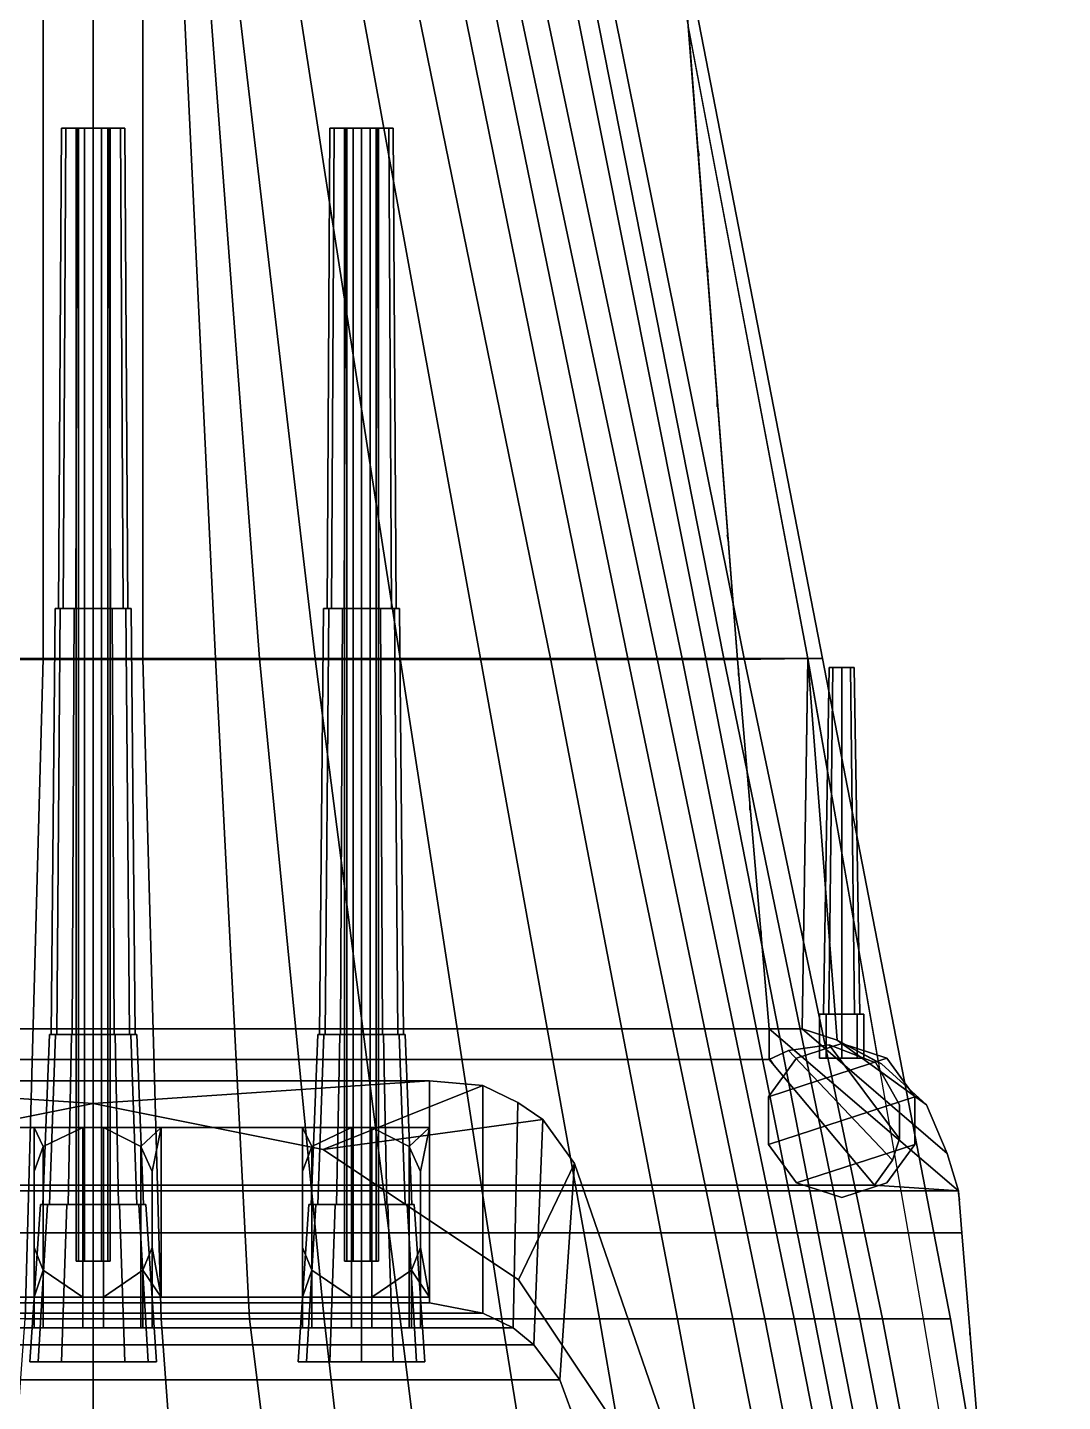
# Model space of a CAD drawing. Header units: millimetres. Extents: x -15 to 15, y -108 to 101.
# Drawn here: x -0.58 to 8.56, y 60.65 to 72.78 of the extents above; entities that cross this region are included whole.
import ezdxf

# ---------------------------------------------------------------- set-up
doc = ezdxf.new("R2010")
doc.units = ezdxf.units.MM
for name, color, linetype in [('citadelle', 3, 'Continuous'), ('gun', 1, 'Continuous'), ('railings_mirrored', 6, 'Continuous'), ('superstructure', 4, 'Continuous'), ('turret', 2, 'Continuous')]:
    doc.layers.add(name, color=color, linetype=linetype)

msp = doc.modelspace()

# ---------------------------------------------------------------- linework, layer by layer
for points in [[(-0.8, 73.02, -9.42), (-0.44, 73.02, -9.51), (-0.44, 67.21, -9.51), (-1.08, 67.21, -9.42)], [(-0.44, 73.02, -9.51), (0, 73.02, -9.55), (0, 67.21, -9.55), (-0.44, 67.21, -9.51)], [(0.44, 67.21, -9.51), (0, 67.21, -9.55), (0, 73.02, -9.55), (0.44, 73.02, -9.51)], [(1.08, 67.21, -9.42), (0.44, 67.21, -9.51), (0.44, 73.02, -9.51), (0.8, 73.02, -9.42)], [(1.47, 67.21, -9.3), (1.08, 67.21, -9.42), (0.8, 73.02, -9.42), (1.03, 73.02, -9.3)], [(1.96, 67.21, -9.13), (1.47, 67.21, -9.3), (1.03, 73.02, -9.3), (1.28, 73.02, -9.13)], [(2.71, 67.21, -8.76), (1.96, 67.21, -9.13), (1.28, 73.02, -9.13), (1.81, 73.02, -8.76)], [(3.42, 67.21, -8.23), (2.71, 67.21, -8.76), (1.81, 73.02, -8.76), (2.36, 73.02, -8.23)], [(4.04, 67.21, -7.58), (3.42, 67.21, -8.23), (2.36, 73.02, -8.23), (2.85, 73.02, -7.58)], [(4.44, 67.21, -6.87), (4.04, 67.21, -7.58), (2.85, 73.02, -7.58), (3.26, 73.02, -6.87)], [(4.72, 67.21, -6.29), (4.44, 67.21, -6.87), (3.26, 73.02, -6.87), (3.53, 73.02, -6.29)], [(4.98, 67.21, -5.55), (4.72, 67.21, -6.29), (3.53, 73.02, -6.29), (3.75, 73.02, -5.55)], [(5.2, 67.21, -4.64), (4.98, 67.21, -5.55), (3.75, 73.02, -5.55), (3.98, 73.02, -4.64)], [(5.41, 67.21, -3.26), (5.2, 67.21, -4.64), (3.98, 73.02, -4.64), (4.25, 73.02, -3.26)], [(5.57, 67.21, -3.04), (5.41, 67.21, -3.26), (4.25, 73.02, -3.26), (4.42, 73.02, -3.04)], [(5.75, 67.21, -2.09), (5.57, 67.21, -3.04), (4.42, 73.02, -3.04), (4.58, 73.02, -2.09)], [(6.44, 67.21, 1.89), (5.75, 67.21, -2.09), (4.58, 73.02, -2.09), (5.31, 73.02, 1.9)], [(6.31, 67.21, 1.9), (6.44, 67.21, 1.89), (5.31, 73.02, 1.9), (5.21, 73.02, 1.9)], [(5.69, 67.2, 1.9), (6.31, 67.21, 1.9), (5.256, 72.779, 1.9)], [(-1.08, 67.21, -9.42), (-0.44, 67.21, -9.51), (-0.6, 61.38, -9.51), (-1.38, 61.38, -9.42)], [(-0.44, 67.21, -9.51), (0, 67.21, -9.55), (0, 61.38, -9.55), (-0.6, 61.38, -9.51)], [(0.6, 61.38, -9.51), (0, 61.38, -9.55), (0, 67.21, -9.55), (0.44, 67.21, -9.51)], [(1.38, 61.38, -9.42), (0.6, 61.38, -9.51), (0.44, 67.21, -9.51), (1.08, 67.21, -9.42)], [(2.04, 61.38, -9.3), (1.38, 61.38, -9.42), (1.08, 67.21, -9.42), (1.47, 67.21, -9.3)], [(2.71, 61.38, -9.13), (2.04, 61.38, -9.3), (1.47, 67.21, -9.3), (1.96, 67.21, -9.13)], [(3.61, 61.38, -8.76), (2.71, 61.38, -9.13), (1.96, 67.21, -9.13), (2.71, 67.21, -8.76)], [(4.47, 61.38, -8.23), (3.61, 61.38, -8.76), (2.71, 67.21, -8.76), (3.42, 67.21, -8.23)], [(5.16, 61.38, -7.58), (4.47, 61.38, -8.23), (3.42, 67.21, -8.23), (4.04, 67.21, -7.58)], [(5.65, 61.38, -6.87), (5.16, 61.38, -7.58), (4.04, 67.21, -7.58), (4.44, 67.21, -6.87)], [(5.93, 61.38, -6.29), (5.65, 61.38, -6.87), (4.44, 67.21, -6.87), (4.72, 67.21, -6.29)], [(6.19, 61.38, -5.55), (5.93, 61.38, -6.29), (4.72, 67.21, -6.29), (4.98, 67.21, -5.55)], [(6.37, 61.38, -4.64), (6.19, 61.38, -5.55), (4.98, 67.21, -5.55), (5.2, 67.21, -4.64)], [(6.55, 61.38, -3.26), (6.37, 61.38, -4.64), (5.2, 67.21, -4.64), (5.41, 67.21, -3.26)], [(6.77, 61.38, -3.04), (6.55, 61.38, -3.26), (5.41, 67.21, -3.26), (5.57, 67.21, -3.04)], [(6.97, 61.38, -2.09), (6.77, 61.38, -3.04), (5.57, 67.21, -3.04), (5.75, 67.21, -2.09)], [(5.97, 63.94, 1.9), (6.26, 63.94, 1.9), (6.31, 67.21, 1.9), (5.69, 67.2, 1.9)], [(7.57, 61.38, 1.87), (6.97, 61.38, -2.09), (5.75, 67.21, -2.09), (6.44, 67.21, 1.89)], [(6.26, 63.94, 1.9), (6.57, 63.84, 1.9), (6.311, 67.207, 1.9)], [(7.33, 61.38, 1.9), (7.57, 61.38, 1.87), (6.44, 67.21, 1.89), (6.31, 67.21, 1.9)], [(6.57, 63.84, 1.9), (6.934, 63.644, 1.9), (6.311, 67.207, 1.9)], [(-0.6, 61.38, -9.51), (0, 61.38, -9.55), (0, 55.53, -9.55), (-1.03, 55.53, -9.51)], [(1.03, 55.53, -9.51), (0, 55.53, -9.55), (0, 61.38, -9.55), (0.6, 61.38, -9.51)], [(2.11, 55.53, -9.42), (1.03, 55.53, -9.51), (0.6, 61.38, -9.51), (1.38, 61.38, -9.42)], [(2.71, 55.53, -9.3), (2.11, 55.53, -9.42), (1.38, 61.38, -9.42), (2.04, 61.38, -9.3)], [(3.44, 55.53, -9.13), (2.71, 55.53, -9.3), (2.04, 61.38, -9.3), (2.71, 61.38, -9.13)], [(4.55, 55.53, -8.76), (3.44, 55.53, -9.13), (2.71, 61.38, -9.13), (3.61, 61.38, -8.76)], [(5.48, 55.53, -8.23), (4.55, 55.53, -8.76), (3.61, 61.38, -8.76), (4.47, 61.38, -8.23)], [(6.26, 55.53, -7.58), (5.48, 55.53, -8.23), (4.47, 61.38, -8.23), (5.16, 61.38, -7.58)], [(6.8, 55.53, -6.87), (6.26, 55.53, -7.58), (5.16, 61.38, -7.58), (5.65, 61.38, -6.87)], [(7.08, 55.53, -6.29), (6.8, 55.53, -6.87), (5.65, 61.38, -6.87), (5.93, 61.38, -6.29)], [(7.34, 55.53, -5.55), (7.08, 55.53, -6.29), (5.93, 61.38, -6.29), (6.19, 61.38, -5.55)], [(7.52, 55.53, -4.64), (7.34, 55.53, -5.55), (6.19, 61.38, -5.55), (6.37, 61.38, -4.64)], [(7.7, 55.53, -3.26), (7.52, 55.53, -4.64), (6.37, 61.38, -4.64), (6.55, 61.38, -3.26)], [(7.91, 55.53, -3.04), (7.7, 55.53, -3.26), (6.55, 61.38, -3.26), (6.77, 61.38, -3.04)], [(8.08, 55.53, -2.09), (7.91, 55.53, -3.04), (6.77, 61.38, -3.04), (6.97, 61.38, -2.09)], [(8.56, 55.53, 1.84), (8.08, 55.53, -2.09), (6.97, 61.38, -2.09), (7.57, 61.38, 1.87)], [(8.32, 55.53, 1.9), (8.56, 55.53, 1.84), (7.57, 61.38, 1.87), (7.33, 61.38, 1.9)]]:
    msp.add_3dface(points)
at = {"layer": 'citadelle'}
for points in [[(-5.69, 67.2, 4.59), (5.69, 67.2, 4.59), (5.24, 72.98, 4.59), (-5.24, 72.98, 4.59)], [(5.69, 67.2, 4.59), (5.69, 67.2, 1.9), (5.24, 72.98, 1.9), (5.24, 72.98, 4.59)], [(5.69, 67.2, 4.59), (-5.69, 67.2, 4.59), (-5.97, 63.94, 4.59), (5.97, 63.94, 4.59)], [(5.97, 63.94, 4.59), (5.97, 63.94, 1.9), (5.69, 67.2, 1.9), (5.69, 67.2, 4.59)], [(5.97, 63.94, 4.59), (-5.97, 63.94, 4.59), (-5.97, 63.67, 4.59), (5.97, 63.67, 4.59)], [(6.26, 63.94, 3.04), (6.26, 63.94, 1.9), (5.97, 63.94, 1.9), (5.97, 63.94, 3.04)], [(5.97, 63.67, 4.59), (5.97, 63.67, 3.04), (5.97, 63.94, 3.04), (5.97, 63.94, 4.59)], [(6.26, 63.94, 3.04), (5.97, 63.94, 3.04), (7.64, 62.51, 3.04), (7.54, 62.84, 3.04)], [(5.97, 63.94, 3.04), (5.97, 63.67, 3.04), (6.9, 62.56, 3.04), (7.64, 62.51, 3.04)], [(6.57, 63.84, 3.04), (6.57, 63.84, 1.9), (6.26, 63.94, 1.9), (6.26, 63.94, 3.04)], [(6.57, 63.84, 3.04), (6.26, 63.94, 3.04), (7.54, 62.84, 3.04), (7.36, 63.27, 3.04)], [(6.96, 63.63, 3.04), (6.96, 63.63, 1.9), (6.57, 63.84, 1.9), (6.57, 63.84, 3.04)], [(6.96, 63.63, 3.04), (6.57, 63.84, 3.04), (7.36, 63.27, 3.04), (6.96, 63.63, 3.04)], [(6.14, 63.75, 4.59), (6.14, 63.75, 3.95), (5.97, 63.67, 3.95), (5.97, 63.67, 4.59)], [(6.14, 63.75, 3.95), (7.06, 62.78, 3.95), (6.9, 62.56, 3.95), (5.97, 63.67, 3.95)], [(7.06, 62.78, 4.59), (6.14, 63.75, 4.59), (5.97, 63.67, 4.59), (6.9, 62.56, 4.59)], [(6.5, 63.8, 4.59), (6.5, 63.8, 3.95), (6.14, 63.75, 3.95), (6.14, 63.75, 4.59)], [(6.5, 63.8, 3.95), (7.12, 62.97, 3.95), (7.06, 62.78, 3.95), (6.14, 63.75, 3.95)], [(7.12, 62.97, 4.59), (6.5, 63.8, 4.59), (6.14, 63.75, 4.59), (7.06, 62.78, 4.59)], [(6.91, 63.64, 4.59), (6.91, 63.64, 3.95), (6.5, 63.8, 3.95), (6.5, 63.8, 4.59)], [(6.91, 63.64, 3.95), (7.12, 63.27, 3.95), (7.12, 62.97, 3.95), (6.5, 63.8, 3.95)], [(7.12, 63.27, 4.59), (6.91, 63.64, 4.59), (6.5, 63.8, 4.59), (7.12, 62.97, 4.59)], [(5.97, 63.67, 4.59), (-5.97, 63.67, 4.59), (-6.9, 62.56, 4.59), (6.9, 62.56, 4.59)], [(5.97, 63.67, 3.04), (5.97, 63.67, 3.95), (6.9, 62.56, 3.95), (6.9, 62.56, 3.04)], [(7.12, 63.27, 4.59), (7.12, 63.27, 3.95), (6.91, 63.64, 3.95), (6.91, 63.64, 4.59)], [(7.36, 63.27, 3.04), (7.36, 63.27, 1.9), (6.96, 63.63, 1.9), (6.96, 63.63, 3.04)], [(7.12, 62.97, 4.59), (7.12, 62.97, 3.95), (7.12, 63.27, 3.95), (7.12, 63.27, 4.59)], [(7.54, 62.84, 3.04), (7.54, 62.84, 1.9), (7.36, 63.27, 1.9), (7.36, 63.27, 3.04)], [(7.06, 62.78, 4.59), (7.06, 62.78, 3.95), (7.12, 62.97, 3.95), (7.12, 62.97, 4.59)], [(7.64, 62.51, 3.04), (7.64, 62.51, 1.9), (7.54, 62.84, 1.9), (7.54, 62.84, 3.04)], [(6.9, 62.56, 4.59), (6.9, 62.56, 3.95), (7.06, 62.78, 3.95), (7.06, 62.78, 4.59)], [(7.64, 62.51, 4.59), (-7.64, 62.51, 4.59), (-7.67, 62.14, 4.59), (7.67, 62.14, 4.59)], [(6.9, 62.56, 4.59), (-6.9, 62.56, 4.59), (-7.64, 62.51, 4.59), (7.64, 62.51, 4.59)], [(7.64, 62.51, 4.59), (7.64, 62.51, 3.04), (6.9, 62.56, 3.04), (6.9, 62.56, 4.59)], [(7.67, 62.14, 4.59), (7.67, 62.14, 1.9), (7.64, 62.51, 1.9), (7.64, 62.51, 4.59)], [(7.67, 62.14, 4.59), (-7.67, 62.14, 4.59), (-8.37, 53.6, 4.59), (8.37, 53.6, 4.59)], [(7.67, 62.14, 1.9), (7.67, 62.14, 4.59), (8.37, 53.6, 4.59), (8.37, 53.6, 1.9)]]:
    msp.add_3dface(points, dxfattribs=at)
at = {"layer": 'gun'}
for points in [[(-0.242, 71.89, 6.8), (-0.28, 71.89, 6.66), (-0.305, 67.65, 6.66), (-0.264, 67.65, 6.812)], [(-0.28, 71.89, 6.66), (-0.242, 71.89, 6.52), (-0.264, 67.65, 6.508), (-0.305, 67.65, 6.66)], [(-0.13, 71.89, 6.735), (-0.15, 71.89, 6.66), (-0.28, 71.89, 6.66), (-0.242, 71.89, 6.8)], [(-0.15, 71.89, 6.66), (-0.13, 71.89, 6.585), (-0.242, 71.89, 6.52), (-0.28, 71.89, 6.66)], [(-0.14, 71.89, 6.902), (-0.242, 71.89, 6.8), (-0.264, 67.65, 6.812), (-0.152, 67.65, 6.924)], [(-0.242, 71.89, 6.52), (-0.14, 71.89, 6.418), (-0.152, 67.65, 6.396), (-0.264, 67.65, 6.508)], [(-0.075, 71.89, 6.79), (-0.13, 71.89, 6.735), (-0.242, 71.89, 6.8), (-0.14, 71.89, 6.902)], [(-0.13, 71.89, 6.585), (-0.075, 71.89, 6.53), (-0.14, 71.89, 6.418), (-0.242, 71.89, 6.52)], [(0, 71.89, 6.94), (-0.14, 71.89, 6.902), (-0.152, 67.65, 6.924), (0, 67.65, 6.965)], [(-0.14, 71.89, 6.418), (0, 71.89, 6.38), (0, 67.65, 6.355), (-0.152, 67.65, 6.396)], [(-0.15, 61.89, 6.66), (-0.13, 61.89, 6.585), (-0.13, 71.89, 6.585), (-0.15, 71.89, 6.66)], [(-0.13, 61.89, 6.735), (-0.15, 61.89, 6.66), (-0.15, 71.89, 6.66), (-0.13, 71.89, 6.735)], [(0, 71.89, 6.81), (-0.075, 71.89, 6.79), (-0.14, 71.89, 6.902), (0, 71.89, 6.94)], [(-0.075, 71.89, 6.53), (0, 71.89, 6.51), (0, 71.89, 6.38), (-0.14, 71.89, 6.418)], [(-0.13, 61.89, 6.585), (-0.075, 61.89, 6.53), (-0.075, 71.89, 6.53), (-0.13, 71.89, 6.585)], [(-0.075, 61.89, 6.79), (-0.13, 61.89, 6.735), (-0.13, 71.89, 6.735), (-0.075, 71.89, 6.79)], [(0, 61.89, 6.81), (-0.075, 61.89, 6.79), (-0.075, 71.89, 6.79), (0, 71.89, 6.81)], [(-0.075, 61.89, 6.53), (0, 61.89, 6.51), (0, 71.89, 6.51), (-0.075, 71.89, 6.53)], [(0.075, 61.89, 6.79), (0, 61.89, 6.81), (0, 71.89, 6.81), (0.075, 71.89, 6.79)], [(0, 61.89, 6.51), (0.075, 61.89, 6.53), (0.075, 71.89, 6.53), (0, 71.89, 6.51)], [(0.075, 71.89, 6.79), (0, 71.89, 6.81), (0, 71.89, 6.94), (0.14, 71.89, 6.902)], [(0.14, 71.89, 6.902), (0, 71.89, 6.94), (0, 67.65, 6.965), (0.153, 67.65, 6.924)], [(0, 71.89, 6.51), (0.075, 71.89, 6.53), (0.14, 71.89, 6.418), (0, 71.89, 6.38)], [(0, 71.89, 6.38), (0.14, 71.89, 6.418), (0.153, 67.65, 6.396), (0, 67.65, 6.355)], [(0.13, 61.89, 6.735), (0.075, 61.89, 6.79), (0.075, 71.89, 6.79), (0.13, 71.89, 6.735)], [(0.075, 61.89, 6.53), (0.13, 61.89, 6.585), (0.13, 71.89, 6.585), (0.075, 71.89, 6.53)], [(0.13, 71.89, 6.735), (0.075, 71.89, 6.79), (0.14, 71.89, 6.902), (0.242, 71.89, 6.8)], [(0.075, 71.89, 6.53), (0.13, 71.89, 6.585), (0.242, 71.89, 6.52), (0.14, 71.89, 6.418)], [(0.15, 61.89, 6.66), (0.13, 61.89, 6.735), (0.13, 71.89, 6.735), (0.15, 71.89, 6.66)], [(0.13, 61.89, 6.585), (0.15, 61.89, 6.66), (0.15, 71.89, 6.66), (0.13, 71.89, 6.585)], [(0.13, 71.89, 6.585), (0.15, 71.89, 6.66), (0.28, 71.89, 6.66), (0.242, 71.89, 6.52)], [(0.15, 71.89, 6.66), (0.13, 71.89, 6.735), (0.242, 71.89, 6.8), (0.28, 71.89, 6.66)], [(0.242, 71.89, 6.8), (0.14, 71.89, 6.902), (0.153, 67.65, 6.924), (0.264, 67.65, 6.812)], [(0.14, 71.89, 6.418), (0.242, 71.89, 6.52), (0.264, 67.65, 6.508), (0.153, 67.65, 6.396)], [(0.28, 71.89, 6.66), (0.242, 71.89, 6.8), (0.264, 67.65, 6.812), (0.305, 67.65, 6.66)], [(0.242, 71.89, 6.52), (0.28, 71.89, 6.66), (0.305, 67.65, 6.66), (0.264, 67.65, 6.508)], [(2.128, 71.89, 6.8), (2.09, 71.89, 6.66), (2.065, 67.65, 6.66), (2.106, 67.65, 6.812)], [(2.09, 71.89, 6.66), (2.128, 71.89, 6.52), (2.106, 67.65, 6.508), (2.065, 67.65, 6.66)], [(2.22, 71.89, 6.66), (2.24, 71.89, 6.585), (2.128, 71.89, 6.52), (2.09, 71.89, 6.66)], [(2.24, 71.89, 6.735), (2.22, 71.89, 6.66), (2.09, 71.89, 6.66), (2.128, 71.89, 6.8)], [(2.23, 71.89, 6.902), (2.128, 71.89, 6.8), (2.106, 67.65, 6.812), (2.218, 67.65, 6.924)], [(2.128, 71.89, 6.52), (2.23, 71.89, 6.418), (2.218, 67.65, 6.396), (2.106, 67.65, 6.508)], [(2.24, 71.89, 6.585), (2.295, 71.89, 6.53), (2.23, 71.89, 6.418), (2.128, 71.89, 6.52)], [(2.295, 71.89, 6.79), (2.24, 71.89, 6.735), (2.128, 71.89, 6.8), (2.23, 71.89, 6.902)], [(2.37, 71.89, 6.94), (2.23, 71.89, 6.902), (2.218, 67.65, 6.924), (2.37, 67.65, 6.965)], [(2.23, 71.89, 6.418), (2.37, 71.89, 6.38), (2.37, 67.65, 6.355), (2.218, 67.65, 6.396)], [(2.24, 61.89, 6.735), (2.22, 61.89, 6.66), (2.22, 71.89, 6.66), (2.24, 71.89, 6.735)], [(2.22, 61.89, 6.66), (2.24, 61.89, 6.585), (2.24, 71.89, 6.585), (2.22, 71.89, 6.66)], [(2.295, 71.89, 6.53), (2.37, 71.89, 6.51), (2.37, 71.89, 6.38), (2.23, 71.89, 6.418)], [(2.37, 71.89, 6.81), (2.295, 71.89, 6.79), (2.23, 71.89, 6.902), (2.37, 71.89, 6.94)], [(2.295, 61.89, 6.79), (2.24, 61.89, 6.735), (2.24, 71.89, 6.735), (2.295, 71.89, 6.79)], [(2.24, 61.89, 6.585), (2.295, 61.89, 6.53), (2.295, 71.89, 6.53), (2.24, 71.89, 6.585)], [(2.37, 61.89, 6.81), (2.295, 61.89, 6.79), (2.295, 71.89, 6.79), (2.37, 71.89, 6.81)], [(2.295, 61.89, 6.53), (2.37, 61.89, 6.51), (2.37, 71.89, 6.51), (2.295, 71.89, 6.53)], [(2.37, 61.89, 6.51), (2.445, 61.89, 6.53), (2.445, 71.89, 6.53), (2.37, 71.89, 6.51)], [(2.445, 61.89, 6.79), (2.37, 61.89, 6.81), (2.37, 71.89, 6.81), (2.445, 71.89, 6.79)], [(2.37, 71.89, 6.38), (2.51, 71.89, 6.418), (2.523, 67.65, 6.396), (2.37, 67.65, 6.355)], [(2.51, 71.89, 6.902), (2.37, 71.89, 6.94), (2.37, 67.65, 6.965), (2.523, 67.65, 6.924)], [(2.37, 71.89, 6.51), (2.445, 71.89, 6.53), (2.51, 71.89, 6.418), (2.37, 71.89, 6.38)], [(2.445, 71.89, 6.79), (2.37, 71.89, 6.81), (2.37, 71.89, 6.94), (2.51, 71.89, 6.902)], [(2.445, 61.89, 6.53), (2.5, 61.89, 6.585), (2.5, 71.89, 6.585), (2.445, 71.89, 6.53)], [(2.5, 61.89, 6.735), (2.445, 61.89, 6.79), (2.445, 71.89, 6.79), (2.5, 71.89, 6.735)], [(2.445, 71.89, 6.53), (2.5, 71.89, 6.585), (2.612, 71.89, 6.52), (2.51, 71.89, 6.418)], [(2.5, 71.89, 6.735), (2.445, 71.89, 6.79), (2.51, 71.89, 6.902), (2.612, 71.89, 6.8)], [(2.5, 61.89, 6.585), (2.52, 61.89, 6.66), (2.52, 71.89, 6.66), (2.5, 71.89, 6.585)], [(2.52, 61.89, 6.66), (2.5, 61.89, 6.735), (2.5, 71.89, 6.735), (2.52, 71.89, 6.66)], [(2.52, 71.89, 6.66), (2.5, 71.89, 6.735), (2.612, 71.89, 6.8), (2.65, 71.89, 6.66)], [(2.5, 71.89, 6.585), (2.52, 71.89, 6.66), (2.65, 71.89, 6.66), (2.612, 71.89, 6.52)], [(2.51, 71.89, 6.418), (2.612, 71.89, 6.52), (2.634, 67.65, 6.508), (2.523, 67.65, 6.396)], [(2.612, 71.89, 6.8), (2.51, 71.89, 6.902), (2.523, 67.65, 6.924), (2.634, 67.65, 6.812)], [(2.612, 71.89, 6.52), (2.65, 71.89, 6.66), (2.675, 67.65, 6.66), (2.634, 67.65, 6.508)], [(2.65, 71.89, 6.66), (2.612, 71.89, 6.8), (2.634, 67.65, 6.812), (2.675, 67.65, 6.66)], [(-0.29, 67.65, 6.828), (-0.335, 67.65, 6.66), (-0.37, 63.89, 6.66), (-0.32, 63.89, 6.845)], [(-0.335, 67.65, 6.66), (-0.29, 67.65, 6.493), (-0.32, 63.89, 6.475), (-0.37, 63.89, 6.66)], [(-0.264, 67.65, 6.812), (-0.305, 67.65, 6.66), (-0.335, 67.65, 6.66), (-0.29, 67.65, 6.828)], [(-0.305, 67.65, 6.66), (-0.264, 67.65, 6.508), (-0.29, 67.65, 6.493), (-0.335, 67.65, 6.66)], [(-0.167, 67.65, 6.95), (-0.29, 67.65, 6.828), (-0.32, 63.89, 6.845), (-0.185, 63.89, 6.98)], [(-0.29, 67.65, 6.493), (-0.167, 67.65, 6.37), (-0.185, 63.89, 6.34), (-0.32, 63.89, 6.475)], [(-0.152, 67.65, 6.924), (-0.264, 67.65, 6.812), (-0.29, 67.65, 6.828), (-0.167, 67.65, 6.95)], [(-0.264, 67.65, 6.507), (-0.152, 67.65, 6.396), (-0.167, 67.65, 6.37), (-0.29, 67.65, 6.493)], [(0, 67.65, 6.995), (-0.167, 67.65, 6.95), (-0.185, 63.89, 6.98), (0, 63.89, 7.03)], [(-0.167, 67.65, 6.37), (0, 67.65, 6.325), (0, 63.89, 6.29), (-0.185, 63.89, 6.34)], [(0, 67.65, 6.965), (-0.152, 67.65, 6.924), (-0.167, 67.65, 6.95), (0, 67.65, 6.995)], [(-0.152, 67.65, 6.396), (0, 67.65, 6.355), (0, 67.65, 6.325), (-0.167, 67.65, 6.37)], [(0.168, 67.65, 6.95), (0, 67.65, 6.995), (0, 63.89, 7.03), (0.185, 63.89, 6.98)], [(0, 67.65, 6.325), (0.168, 67.65, 6.37), (0.185, 63.89, 6.34), (0, 63.89, 6.29)], [(0.153, 67.65, 6.924), (0, 67.65, 6.965), (0, 67.65, 6.995), (0.168, 67.65, 6.95)], [(0, 67.65, 6.355), (0.153, 67.65, 6.396), (0.168, 67.65, 6.37), (0, 67.65, 6.325)], [(0.264, 67.65, 6.812), (0.153, 67.65, 6.924), (0.168, 67.65, 6.95), (0.29, 67.65, 6.828)], [(0.153, 67.65, 6.396), (0.264, 67.65, 6.507), (0.29, 67.65, 6.492), (0.168, 67.65, 6.37)], [(0.29, 67.65, 6.828), (0.168, 67.65, 6.95), (0.185, 63.89, 6.98), (0.32, 63.89, 6.845)], [(0.168, 67.65, 6.37), (0.29, 67.65, 6.493), (0.32, 63.89, 6.475), (0.185, 63.89, 6.34)], [(0.305, 67.65, 6.66), (0.264, 67.65, 6.812), (0.29, 67.65, 6.828), (0.335, 67.65, 6.66)], [(0.264, 67.65, 6.507), (0.305, 67.65, 6.66), (0.335, 67.65, 6.66), (0.29, 67.65, 6.493)], [(0.335, 67.65, 6.66), (0.29, 67.65, 6.828), (0.32, 63.89, 6.845), (0.37, 63.89, 6.66)], [(0.29, 67.65, 6.493), (0.335, 67.65, 6.66), (0.37, 63.89, 6.66), (0.32, 63.89, 6.475)], [(2.08, 67.65, 6.828), (2.035, 67.65, 6.66), (2, 63.89, 6.66), (2.05, 63.89, 6.845)], [(2.035, 67.65, 6.66), (2.08, 67.65, 6.493), (2.05, 63.89, 6.475), (2, 63.89, 6.66)], [(2.065, 67.65, 6.66), (2.106, 67.65, 6.508), (2.08, 67.65, 6.493), (2.035, 67.65, 6.66)], [(2.106, 67.65, 6.812), (2.065, 67.65, 6.66), (2.035, 67.65, 6.66), (2.08, 67.65, 6.828)], [(2.203, 67.65, 6.95), (2.08, 67.65, 6.828), (2.05, 63.89, 6.845), (2.185, 63.89, 6.98)], [(2.08, 67.65, 6.493), (2.203, 67.65, 6.37), (2.185, 63.89, 6.34), (2.05, 63.89, 6.475)], [(2.106, 67.65, 6.507), (2.218, 67.65, 6.396), (2.203, 67.65, 6.37), (2.08, 67.65, 6.493)], [(2.218, 67.65, 6.924), (2.106, 67.65, 6.812), (2.08, 67.65, 6.828), (2.203, 67.65, 6.95)], [(2.37, 67.65, 6.995), (2.203, 67.65, 6.95), (2.185, 63.89, 6.98), (2.37, 63.89, 7.03)], [(2.203, 67.65, 6.37), (2.37, 67.65, 6.325), (2.37, 63.89, 6.29), (2.185, 63.89, 6.34)], [(2.218, 67.65, 6.396), (2.37, 67.65, 6.355), (2.37, 67.65, 6.325), (2.203, 67.65, 6.37)], [(2.37, 67.65, 6.965), (2.218, 67.65, 6.924), (2.203, 67.65, 6.95), (2.37, 67.65, 6.995)], [(2.37, 67.65, 6.325), (2.538, 67.65, 6.37), (2.555, 63.89, 6.34), (2.37, 63.89, 6.29)], [(2.538, 67.65, 6.95), (2.37, 67.65, 6.995), (2.37, 63.89, 7.03), (2.555, 63.89, 6.98)], [(2.37, 67.65, 6.355), (2.523, 67.65, 6.396), (2.538, 67.65, 6.37), (2.37, 67.65, 6.325)], [(2.523, 67.65, 6.924), (2.37, 67.65, 6.965), (2.37, 67.65, 6.995), (2.538, 67.65, 6.95)], [(2.523, 67.65, 6.396), (2.634, 67.65, 6.507), (2.66, 67.65, 6.492), (2.538, 67.65, 6.37)], [(2.634, 67.65, 6.812), (2.523, 67.65, 6.924), (2.538, 67.65, 6.95), (2.66, 67.65, 6.828)], [(2.538, 67.65, 6.37), (2.66, 67.65, 6.493), (2.69, 63.89, 6.475), (2.555, 63.89, 6.34)], [(2.66, 67.65, 6.828), (2.538, 67.65, 6.95), (2.555, 63.89, 6.98), (2.69, 63.89, 6.845)], [(2.675, 67.65, 6.66), (2.634, 67.65, 6.812), (2.66, 67.65, 6.828), (2.705, 67.65, 6.66)], [(2.634, 67.65, 6.507), (2.675, 67.65, 6.66), (2.705, 67.65, 6.66), (2.66, 67.65, 6.493)], [(2.66, 67.65, 6.493), (2.705, 67.65, 6.66), (2.74, 63.89, 6.66), (2.69, 63.89, 6.475)], [(2.705, 67.65, 6.66), (2.66, 67.65, 6.828), (2.69, 63.89, 6.845), (2.74, 63.89, 6.66)], [(6.532, 67.13, 3.638), (6.5, 67.13, 3.56), (6.45, 64.07, 3.56), (6.497, 64.07, 3.673)], [(6.5, 67.13, 3.56), (6.532, 67.13, 3.482), (6.497, 64.07, 3.447), (6.45, 64.07, 3.56)], [(6.61, 67.13, 3.67), (6.532, 67.13, 3.638), (6.497, 64.07, 3.673), (6.61, 64.07, 3.72)], [(6.532, 67.13, 3.482), (6.61, 67.13, 3.45), (6.61, 64.07, 3.4), (6.497, 64.07, 3.447)], [(6.688, 67.13, 3.638), (6.5, 67.13, 3.56), (6.532, 67.13, 3.638), (6.61, 67.13, 3.67)], [(6.72, 67.13, 3.56), (6.532, 67.13, 3.482), (6.5, 67.13, 3.56), (6.688, 67.13, 3.638)], [(6.688, 67.13, 3.482), (6.61, 67.13, 3.45), (6.532, 67.13, 3.482), (6.72, 67.13, 3.56)], [(6.688, 67.13, 3.638), (6.61, 67.13, 3.67), (6.61, 64.07, 3.72), (6.723, 64.07, 3.673)], [(6.61, 67.13, 3.45), (6.688, 67.13, 3.482), (6.723, 64.07, 3.447), (6.61, 64.07, 3.4)], [(6.72, 67.13, 3.56), (6.688, 67.13, 3.638), (6.723, 64.07, 3.673), (6.77, 64.07, 3.56)], [(6.688, 67.13, 3.482), (6.72, 67.13, 3.56), (6.77, 64.07, 3.56), (6.723, 64.07, 3.447)], [(6.472, 64.07, 3.698), (6.415, 64.07, 3.56), (6.415, 63.68, 3.56), (6.472, 63.68, 3.698)], [(6.415, 64.07, 3.56), (6.472, 64.07, 3.422), (6.472, 63.68, 3.422), (6.415, 63.68, 3.56)], [(6.497, 64.07, 3.673), (6.45, 64.07, 3.56), (6.415, 64.07, 3.56), (6.472, 64.07, 3.698)], [(6.45, 64.07, 3.56), (6.497, 64.07, 3.447), (6.472, 64.07, 3.422), (6.415, 64.07, 3.56)], [(6.61, 64.07, 3.755), (6.472, 64.07, 3.698), (6.472, 63.68, 3.698), (6.61, 63.68, 3.755)], [(6.472, 64.07, 3.422), (6.61, 64.07, 3.365), (6.61, 63.68, 3.365), (6.472, 63.68, 3.422)], [(6.61, 64.07, 3.72), (6.497, 64.07, 3.673), (6.472, 64.07, 3.698), (6.61, 64.07, 3.755)], [(6.497, 64.07, 3.447), (6.61, 64.07, 3.4), (6.61, 64.07, 3.365), (6.472, 64.07, 3.422)], [(6.748, 64.07, 3.698), (6.61, 64.07, 3.755), (6.61, 63.68, 3.755), (6.748, 63.68, 3.698)], [(6.61, 64.07, 3.365), (6.748, 64.07, 3.422), (6.748, 63.68, 3.422), (6.61, 63.68, 3.365)], [(6.61, 64.07, 3.4), (6.723, 64.07, 3.447), (6.748, 64.07, 3.422), (6.61, 64.07, 3.365)], [(6.723, 64.07, 3.673), (6.61, 64.07, 3.72), (6.61, 64.07, 3.755), (6.748, 64.07, 3.698)], [(6.723, 64.07, 3.447), (6.77, 64.07, 3.56), (6.805, 64.07, 3.56), (6.748, 64.07, 3.422)], [(6.77, 64.07, 3.56), (6.723, 64.07, 3.673), (6.748, 64.07, 3.698), (6.805, 64.07, 3.56)], [(6.805, 64.07, 3.56), (6.748, 64.07, 3.698), (6.748, 63.68, 3.698), (6.805, 63.68, 3.56)], [(6.748, 64.07, 3.422), (6.805, 64.07, 3.56), (6.805, 63.68, 3.56), (6.748, 63.68, 3.422)], [(-0.445, 62.39, 6.66), (-0.385, 62.39, 6.883), (-0.333, 63.89, 6.853), (-0.385, 63.89, 6.66)], [(-0.385, 62.39, 6.438), (-0.445, 62.39, 6.66), (-0.385, 63.89, 6.66), (-0.333, 63.89, 6.468)], [(-0.32, 63.89, 6.845), (-0.37, 63.89, 6.66), (-0.385, 63.89, 6.66), (-0.333, 63.89, 6.853)], [(-0.385, 62.39, 6.883), (-0.222, 62.39, 7.045), (-0.192, 63.89, 6.993), (-0.333, 63.89, 6.853)], [(-0.37, 63.89, 6.66), (-0.32, 63.89, 6.475), (-0.333, 63.89, 6.468), (-0.385, 63.89, 6.66)], [(-0.222, 62.39, 6.275), (-0.385, 62.39, 6.438), (-0.333, 63.89, 6.468), (-0.192, 63.89, 6.327)], [(-0.185, 63.89, 6.98), (-0.32, 63.89, 6.845), (-0.333, 63.89, 6.852), (-0.192, 63.89, 6.993)], [(-0.32, 63.89, 6.475), (-0.185, 63.89, 6.34), (-0.192, 63.89, 6.327), (-0.333, 63.89, 6.468)], [(-0.222, 62.39, 7.045), (0, 62.39, 7.105), (0, 63.89, 7.045), (-0.192, 63.89, 6.993)], [(0, 62.39, 6.215), (-0.222, 62.39, 6.275), (-0.192, 63.89, 6.327), (0, 63.89, 6.275)], [(0, 63.89, 7.03), (-0.185, 63.89, 6.98), (-0.192, 63.89, 6.993), (0, 63.89, 7.045)], [(-0.185, 63.89, 6.34), (0, 63.89, 6.29), (0, 63.89, 6.275), (-0.192, 63.89, 6.327)], [(0.185, 63.89, 6.98), (0, 63.89, 7.03), (0, 63.89, 7.045), (0.193, 63.89, 6.993)], [(0, 62.39, 7.105), (0.223, 62.39, 7.045), (0.193, 63.89, 6.993), (0, 63.89, 7.045)], [(0, 63.89, 6.29), (0.185, 63.89, 6.34), (0.193, 63.89, 6.327), (0, 63.89, 6.275)], [(0.223, 62.39, 6.275), (0, 62.39, 6.215), (0, 63.89, 6.275), (0.193, 63.89, 6.327)], [(0.32, 63.89, 6.845), (0.185, 63.89, 6.98), (0.193, 63.89, 6.993), (0.333, 63.89, 6.853)], [(0.185, 63.89, 6.34), (0.32, 63.89, 6.475), (0.333, 63.89, 6.467), (0.193, 63.89, 6.327)], [(0.223, 62.39, 7.045), (0.385, 62.39, 6.883), (0.333, 63.89, 6.853), (0.193, 63.89, 6.993)], [(0.385, 62.39, 6.438), (0.223, 62.39, 6.275), (0.193, 63.89, 6.327), (0.333, 63.89, 6.468)], [(0.37, 63.89, 6.66), (0.32, 63.89, 6.845), (0.333, 63.89, 6.853), (0.385, 63.89, 6.66)], [(0.32, 63.89, 6.475), (0.37, 63.89, 6.66), (0.385, 63.89, 6.66), (0.333, 63.89, 6.468)], [(0.385, 62.39, 6.883), (0.445, 62.39, 6.66), (0.385, 63.89, 6.66), (0.333, 63.89, 6.853)], [(0.445, 62.39, 6.66), (0.385, 62.39, 6.438), (0.333, 63.89, 6.468), (0.385, 63.89, 6.66)], [(1.985, 62.39, 6.438), (1.925, 62.39, 6.66), (1.985, 63.89, 6.66), (2.037, 63.89, 6.468)], [(1.925, 62.39, 6.66), (1.985, 62.39, 6.883), (2.037, 63.89, 6.853), (1.985, 63.89, 6.66)], [(2.148, 62.39, 6.275), (1.985, 62.39, 6.438), (2.037, 63.89, 6.468), (2.178, 63.89, 6.327)], [(1.985, 62.39, 6.883), (2.148, 62.39, 7.045), (2.178, 63.89, 6.993), (2.037, 63.89, 6.853)], [(2, 63.89, 6.66), (2.05, 63.89, 6.475), (2.037, 63.89, 6.468), (1.985, 63.89, 6.66)], [(2.05, 63.89, 6.845), (2, 63.89, 6.66), (1.985, 63.89, 6.66), (2.037, 63.89, 6.853)], [(2.05, 63.89, 6.475), (2.185, 63.89, 6.34), (2.178, 63.89, 6.327), (2.037, 63.89, 6.468)], [(2.185, 63.89, 6.98), (2.05, 63.89, 6.845), (2.037, 63.89, 6.852), (2.178, 63.89, 6.993)], [(2.37, 62.39, 6.215), (2.148, 62.39, 6.275), (2.178, 63.89, 6.327), (2.37, 63.89, 6.275)], [(2.148, 62.39, 7.045), (2.37, 62.39, 7.105), (2.37, 63.89, 7.045), (2.178, 63.89, 6.993)], [(2.185, 63.89, 6.34), (2.37, 63.89, 6.29), (2.37, 63.89, 6.275), (2.178, 63.89, 6.327)], [(2.37, 63.89, 7.03), (2.185, 63.89, 6.98), (2.178, 63.89, 6.993), (2.37, 63.89, 7.045)], [(2.37, 62.39, 7.105), (2.593, 62.39, 7.045), (2.563, 63.89, 6.993), (2.37, 63.89, 7.045)], [(2.593, 62.39, 6.275), (2.37, 62.39, 6.215), (2.37, 63.89, 6.275), (2.563, 63.89, 6.327)], [(2.37, 63.89, 6.29), (2.555, 63.89, 6.34), (2.563, 63.89, 6.327), (2.37, 63.89, 6.275)], [(2.555, 63.89, 6.98), (2.37, 63.89, 7.03), (2.37, 63.89, 7.045), (2.563, 63.89, 6.993)], [(2.555, 63.89, 6.34), (2.69, 63.89, 6.475), (2.703, 63.89, 6.467), (2.563, 63.89, 6.327)], [(2.69, 63.89, 6.845), (2.555, 63.89, 6.98), (2.563, 63.89, 6.993), (2.703, 63.89, 6.853)], [(2.593, 62.39, 7.045), (2.755, 62.39, 6.883), (2.703, 63.89, 6.853), (2.563, 63.89, 6.993)], [(2.755, 62.39, 6.438), (2.593, 62.39, 6.275), (2.563, 63.89, 6.327), (2.703, 63.89, 6.468)], [(2.74, 63.89, 6.66), (2.69, 63.89, 6.845), (2.703, 63.89, 6.853), (2.755, 63.89, 6.66)], [(2.69, 63.89, 6.475), (2.74, 63.89, 6.66), (2.755, 63.89, 6.66), (2.703, 63.89, 6.468)], [(2.755, 62.39, 6.883), (2.815, 62.39, 6.66), (2.755, 63.89, 6.66), (2.703, 63.89, 6.853)], [(2.815, 62.39, 6.66), (2.755, 62.39, 6.438), (2.703, 63.89, 6.468), (2.755, 63.89, 6.66)], [(-0.56, 61, 6.66), (-0.485, 61, 6.94), (-0.403, 62.39, 6.892), (-0.465, 62.39, 6.66)], [(-0.485, 61, 6.38), (-0.56, 61, 6.66), (-0.465, 62.39, 6.66), (-0.403, 62.39, 6.428)], [(-0.485, 61, 6.94), (-0.28, 61, 7.145), (-0.232, 62.39, 7.063), (-0.403, 62.39, 6.892)], [(-0.28, 61, 6.175), (-0.485, 61, 6.38), (-0.403, 62.39, 6.428), (-0.232, 62.39, 6.257)], [(-0.385, 62.39, 6.882), (-0.445, 62.39, 6.66), (-0.465, 62.39, 6.66), (-0.403, 62.39, 6.892)], [(-0.445, 62.39, 6.66), (-0.385, 62.39, 6.438), (-0.403, 62.39, 6.428), (-0.465, 62.39, 6.66)], [(-0.222, 62.39, 7.045), (-0.385, 62.39, 6.882), (-0.403, 62.39, 6.892), (-0.232, 62.39, 7.063)], [(-0.385, 62.39, 6.438), (-0.222, 62.39, 6.275), (-0.232, 62.39, 6.257), (-0.403, 62.39, 6.427)], [(-0.28, 61, 7.145), (0, 61, 7.22), (0, 62.39, 7.125), (-0.232, 62.39, 7.063)], [(0, 61, 6.1), (-0.28, 61, 6.175), (-0.232, 62.39, 6.257), (0, 62.39, 6.195)], [(0, 62.39, 7.105), (-0.222, 62.39, 7.045), (-0.232, 62.39, 7.063), (0, 62.39, 7.125)], [(-0.222, 62.39, 6.275), (0, 62.39, 6.215), (0, 62.39, 6.195), (-0.232, 62.39, 6.257)], [(0.223, 62.39, 7.045), (0, 62.39, 7.105), (0, 62.39, 7.125), (0.233, 62.39, 7.063)], [(0, 61, 7.22), (0.28, 61, 7.145), (0.233, 62.39, 7.063), (0, 62.39, 7.125)], [(0, 62.39, 6.215), (0.223, 62.39, 6.275), (0.233, 62.39, 6.257), (0, 62.39, 6.195)], [(0.28, 61, 6.175), (0, 61, 6.1), (0, 62.39, 6.195), (0.233, 62.39, 6.257)], [(0.385, 62.39, 6.882), (0.223, 62.39, 7.045), (0.233, 62.39, 7.063), (0.403, 62.39, 6.892)], [(0.223, 62.39, 6.275), (0.385, 62.39, 6.437), (0.403, 62.39, 6.427), (0.233, 62.39, 6.257)], [(0.28, 61, 7.145), (0.485, 61, 6.94), (0.403, 62.39, 6.892), (0.233, 62.39, 7.063)], [(0.485, 61, 6.38), (0.28, 61, 6.175), (0.233, 62.39, 6.257), (0.403, 62.39, 6.428)], [(0.445, 62.39, 6.66), (0.385, 62.39, 6.883), (0.403, 62.39, 6.892), (0.465, 62.39, 6.66)], [(0.385, 62.39, 6.438), (0.445, 62.39, 6.66), (0.465, 62.39, 6.66), (0.403, 62.39, 6.427)], [(0.485, 61, 6.94), (0.56, 61, 6.66), (0.465, 62.39, 6.66), (0.403, 62.39, 6.892)], [(0.56, 61, 6.66), (0.485, 61, 6.38), (0.403, 62.39, 6.428), (0.465, 62.39, 6.66)], [(1.885, 61, 6.38), (1.81, 61, 6.66), (1.905, 62.39, 6.66), (1.967, 62.39, 6.428)], [(1.81, 61, 6.66), (1.885, 61, 6.94), (1.967, 62.39, 6.892), (1.905, 62.39, 6.66)], [(2.09, 61, 6.175), (1.885, 61, 6.38), (1.967, 62.39, 6.428), (2.138, 62.39, 6.257)], [(1.885, 61, 6.94), (2.09, 61, 7.145), (2.138, 62.39, 7.063), (1.967, 62.39, 6.892)], [(1.925, 62.39, 6.66), (1.985, 62.39, 6.438), (1.967, 62.39, 6.428), (1.905, 62.39, 6.66)], [(1.985, 62.39, 6.882), (1.925, 62.39, 6.66), (1.905, 62.39, 6.66), (1.967, 62.39, 6.892)], [(1.985, 62.39, 6.438), (2.148, 62.39, 6.275), (2.138, 62.39, 6.257), (1.967, 62.39, 6.427)], [(2.148, 62.39, 7.045), (1.985, 62.39, 6.882), (1.967, 62.39, 6.892), (2.138, 62.39, 7.063)], [(2.37, 61, 6.1), (2.09, 61, 6.175), (2.138, 62.39, 6.257), (2.37, 62.39, 6.195)], [(2.09, 61, 7.145), (2.37, 61, 7.22), (2.37, 62.39, 7.125), (2.138, 62.39, 7.063)], [(2.148, 62.39, 6.275), (2.37, 62.39, 6.215), (2.37, 62.39, 6.195), (2.138, 62.39, 6.257)], [(2.37, 62.39, 7.105), (2.148, 62.39, 7.045), (2.138, 62.39, 7.063), (2.37, 62.39, 7.125)], [(2.37, 61, 7.22), (2.65, 61, 7.145), (2.603, 62.39, 7.063), (2.37, 62.39, 7.125)], [(2.65, 61, 6.175), (2.37, 61, 6.1), (2.37, 62.39, 6.195), (2.603, 62.39, 6.257)], [(2.37, 62.39, 6.215), (2.593, 62.39, 6.275), (2.603, 62.39, 6.257), (2.37, 62.39, 6.195)], [(2.593, 62.39, 7.045), (2.37, 62.39, 7.105), (2.37, 62.39, 7.125), (2.603, 62.39, 7.063)], [(2.593, 62.39, 6.275), (2.755, 62.39, 6.437), (2.773, 62.39, 6.427), (2.603, 62.39, 6.257)], [(2.755, 62.39, 6.882), (2.593, 62.39, 7.045), (2.603, 62.39, 7.063), (2.773, 62.39, 6.892)], [(2.65, 61, 7.145), (2.855, 61, 6.94), (2.773, 62.39, 6.892), (2.603, 62.39, 7.063)], [(2.855, 61, 6.38), (2.65, 61, 6.175), (2.603, 62.39, 6.257), (2.773, 62.39, 6.428)], [(2.815, 62.39, 6.66), (2.755, 62.39, 6.883), (2.773, 62.39, 6.892), (2.835, 62.39, 6.66)], [(2.755, 62.39, 6.438), (2.815, 62.39, 6.66), (2.835, 62.39, 6.66), (2.773, 62.39, 6.427)], [(2.855, 61, 6.94), (2.93, 61, 6.66), (2.835, 62.39, 6.66), (2.773, 62.39, 6.892)], [(2.93, 61, 6.66), (2.855, 61, 6.38), (2.773, 62.39, 6.428), (2.835, 62.39, 6.66)]]:
    msp.add_3dface(points, dxfattribs=at)
at = {"layer": 'railings_mirrored'}
for points in [[(5.69, 67.2, 5.31), (5.24, 72.98, 5.31), (5.24, 72.98, 5.38), (5.69, 67.2, 5.38)], [(5.69, 67.2, 5.38), (5.24, 72.98, 5.38), (5.24, 72.98, 5.31), (5.69, 67.2, 5.31)], [(5.69, 67.2, 5.8), (5.24, 72.98, 5.8), (5.24, 72.98, 5.73), (5.69, 67.2, 5.73)], [(5.69, 67.2, 5.73), (5.24, 72.98, 5.73), (5.24, 72.98, 5.8), (5.69, 67.2, 5.8)], [(5.34, 71.71, 4.59), (5.34, 71.71, 5.73), (5.35, 71.65, 5.73), (5.35, 71.65, 4.59)], [(5.35, 71.65, 4.59), (5.35, 71.65, 5.73), (5.34, 71.71, 5.73), (5.34, 71.71, 4.59)], [(5.42, 70.68, 4.59), (5.42, 70.68, 5.73), (5.43, 70.62, 5.73), (5.43, 70.62, 4.59)], [(5.43, 70.62, 4.59), (5.43, 70.62, 5.73), (5.42, 70.68, 5.73), (5.42, 70.68, 4.59)], [(5.51, 69.49, 4.59), (5.51, 69.49, 5.73), (5.51, 69.43, 5.73), (5.51, 69.43, 4.59)], [(5.51, 69.43, 4.59), (5.51, 69.43, 5.73), (5.51, 69.49, 5.73), (5.51, 69.49, 4.59)], [(5.61, 68.24, 4.59), (5.61, 68.24, 5.73), (5.6, 68.3, 5.73), (5.6, 68.3, 4.59)], [(5.6, 68.3, 4.59), (5.6, 68.3, 5.73), (5.61, 68.24, 5.73), (5.61, 68.24, 4.59)], [(5.97, 63.94, 5.38), (5.69, 67.2, 5.38), (5.69, 67.2, 5.31), (5.97, 63.94, 5.31)], [(5.97, 63.94, 5.31), (5.69, 67.2, 5.31), (5.69, 67.2, 5.38), (5.97, 63.94, 5.38)], [(5.97, 63.94, 5.73), (5.69, 67.2, 5.73), (5.69, 67.2, 5.8), (5.97, 63.94, 5.8)], [(5.97, 63.94, 5.8), (5.69, 67.2, 5.8), (5.69, 67.2, 5.73), (5.97, 63.94, 5.73)], [(5.7, 67.06, 4.59), (5.7, 67.06, 5.73), (5.7, 67.12, 5.73), (5.7, 67.12, 4.59)], [(5.7, 67.12, 4.59), (5.7, 67.12, 5.73), (5.7, 67.06, 5.73), (5.7, 67.06, 4.59)], [(5.8, 65.87, 4.59), (5.8, 65.87, 5.73), (5.8, 65.93, 5.73), (5.8, 65.93, 4.59)], [(5.8, 65.93, 4.59), (5.8, 65.93, 5.73), (5.8, 65.87, 5.73), (5.8, 65.87, 4.59)], [(5.9, 64.74, 4.59), (5.9, 64.74, 5.73), (5.9, 64.8, 5.73), (5.9, 64.8, 4.59)], [(5.9, 64.8, 4.59), (5.9, 64.8, 5.73), (5.9, 64.74, 5.73), (5.9, 64.74, 4.59)], [(5.97, 63.67, 5.31), (5.97, 63.94, 5.31), (5.97, 63.94, 5.38), (5.97, 63.67, 5.38)], [(5.97, 63.67, 5.38), (5.97, 63.94, 5.38), (5.97, 63.94, 5.31), (5.97, 63.67, 5.31)], [(5.97, 63.67, 5.8), (5.97, 63.94, 5.8), (5.97, 63.94, 5.73), (5.97, 63.67, 5.73)], [(5.97, 63.67, 5.73), (5.97, 63.94, 5.73), (5.97, 63.94, 5.8), (5.97, 63.67, 5.8)], [(6.01, 63.62, 4.59), (6.01, 63.62, 5.73), (5.97, 63.68, 5.73), (5.97, 63.68, 4.59)], [(5.97, 63.68, 4.59), (5.97, 63.68, 5.73), (6.01, 63.62, 5.73), (6.01, 63.62, 4.59)], [(6.9, 62.56, 5.38), (5.97, 63.67, 5.38), (5.97, 63.67, 5.31), (6.9, 62.56, 5.31)], [(6.9, 62.56, 5.31), (5.97, 63.67, 5.31), (5.97, 63.67, 5.38), (6.9, 62.56, 5.38)], [(6.9, 62.56, 5.73), (5.97, 63.67, 5.73), (5.97, 63.67, 5.8), (6.9, 62.56, 5.8)], [(6.9, 62.56, 5.8), (5.97, 63.67, 5.8), (5.97, 63.67, 5.73), (6.9, 62.56, 5.73)], [(7.64, 62.51, 5.31), (6.9, 62.56, 5.31), (6.9, 62.56, 5.38), (7.64, 62.51, 5.38)], [(7.64, 62.51, 5.38), (6.9, 62.56, 5.38), (6.9, 62.56, 5.31), (7.64, 62.51, 5.31)], [(7.64, 62.51, 5.8), (6.9, 62.56, 5.8), (6.9, 62.56, 5.73), (7.64, 62.51, 5.73)], [(7.64, 62.51, 5.73), (6.9, 62.56, 5.73), (6.9, 62.56, 5.8), (7.64, 62.51, 5.8)], [(7.67, 62.14, 5.38), (7.64, 62.51, 5.38), (7.64, 62.51, 5.31), (7.67, 62.14, 5.31)], [(7.67, 62.14, 5.31), (7.64, 62.51, 5.31), (7.64, 62.51, 5.38), (7.67, 62.14, 5.38)], [(7.67, 62.14, 5.73), (7.64, 62.51, 5.73), (7.64, 62.51, 5.8), (7.67, 62.14, 5.8)], [(7.67, 62.14, 5.8), (7.64, 62.51, 5.8), (7.64, 62.51, 5.73), (7.67, 62.14, 5.73)], [(7.64, 62.49, 4.59), (7.64, 62.49, 5.73), (7.65, 62.43, 5.73), (7.65, 62.43, 4.59)], [(7.65, 62.43, 4.59), (7.65, 62.43, 5.73), (7.64, 62.49, 5.73), (7.64, 62.49, 4.59)], [(8.37, 53.6, 5.31), (7.67, 62.14, 5.31), (7.67, 62.14, 5.38), (8.37, 53.6, 5.38)], [(8.37, 53.6, 5.38), (7.67, 62.14, 5.38), (7.67, 62.14, 5.31), (8.37, 53.6, 5.31)], [(8.37, 53.6, 5.8), (7.67, 62.14, 5.8), (7.67, 62.14, 5.73), (8.37, 53.6, 5.73)], [(8.37, 53.6, 5.73), (7.67, 62.14, 5.73), (7.67, 62.14, 5.8), (8.37, 53.6, 5.8)], [(7.74, 61.3, 4.59), (7.74, 61.3, 5.73), (7.74, 61.24, 5.73), (7.74, 61.24, 4.59)], [(7.74, 61.24, 4.59), (7.74, 61.24, 5.73), (7.74, 61.3, 5.73), (7.74, 61.3, 4.59)]]:
    msp.add_3dface(points, dxfattribs=at)
at = {"layer": 'superstructure'}
for points in [[(0, 63.28, 4.59), (-2.032, 62.876, 4.59), (-2.032, 62.876, 5.45), (0, 63.28, 5.45)], [(2.032, 62.876, 4.59), (0, 63.28, 4.59), (0, 63.28, 5.45), (2.032, 62.876, 5.45)], [(3.755, 61.725, 4.59), (2.032, 62.876, 4.59), (2.032, 62.876, 5.45), (3.755, 61.725, 5.45)], [(4.906, 60.002, 4.59), (3.755, 61.725, 4.59), (3.755, 61.725, 5.45), (4.906, 60.002, 5.45)]]:
    msp.add_3dface(points, dxfattribs=at)
at = {"layer": 'turret'}
for points in [[(5.963, 63.34, 3.95), (7.01, 63.68, 3.95), (6.61, 63.81, 3.95), (6.21, 63.68, 3.95)], [(6.21, 63.68, 3.04), (6.61, 63.81, 3.04), (7.01, 63.68, 3.04), (5.963, 63.34, 3.04)], [(6.21, 63.68, 3.95), (6.61, 63.81, 3.95), (6.61, 63.81, 3.04), (6.21, 63.68, 3.04)], [(6.61, 63.81, 3.95), (7.01, 63.68, 3.95), (7.01, 63.68, 3.04), (6.61, 63.81, 3.04)], [(5.963, 63.34, 3.95), (6.21, 63.68, 3.95), (6.21, 63.68, 3.04), (5.963, 63.34, 3.04)], [(5.963, 62.92, 3.95), (7.257, 63.34, 3.95), (7.01, 63.68, 3.95), (5.963, 63.34, 3.95)], [(5.963, 63.34, 3.04), (7.01, 63.68, 3.04), (7.257, 63.34, 3.04), (5.963, 62.92, 3.04)], [(7.01, 63.68, 3.95), (7.257, 63.34, 3.95), (7.257, 63.34, 3.04), (7.01, 63.68, 3.04)], [(-2.97, 63.48, 5.45), (0, 63.28, 5.45), (-2.032, 62.876, 5.45), (-3.44, 63.44, 5.45)], [(2.97, 63.48, 5.45), (2.97, 63.48, 5.45), (0, 63.28, 5.45), (-2.97, 63.48, 5.45)], [(2.97, 63.48, 5.45), (-2.97, 63.48, 5.45), (-2.97, 63.07, 5.971), (2.97, 63.07, 5.971)], [(2.97, 63.48, 5.45), (3.44, 63.44, 5.45), (2.032, 62.876, 5.45), (0, 63.28, 5.45)], [(3.75, 63.29, 5.45), (3.97, 63.14, 5.45), (2.032, 62.876, 5.45), (3.44, 63.44, 5.45)], [(2.97, 61.52, 7.94), (3.44, 61.43, 7.95), (3.44, 63.44, 5.45), (2.97, 63.48, 5.45)], [(3.44, 61.43, 7.95), (3.71, 61.3, 7.96), (3.75, 63.29, 5.45), (3.44, 63.44, 5.45)], [(6.21, 62.58, 3.95), (7.257, 62.92, 3.95), (7.257, 63.34, 3.95), (5.963, 62.92, 3.95)], [(5.963, 62.92, 3.04), (7.257, 63.34, 3.04), (7.257, 62.92, 3.04), (6.21, 62.58, 3.04)], [(5.963, 62.92, 3.95), (5.963, 63.34, 3.95), (5.963, 63.34, 3.04), (5.963, 62.92, 3.04)], [(7.257, 63.34, 3.95), (7.257, 62.92, 3.95), (7.257, 62.92, 3.04), (7.257, 63.34, 3.04)], [(3.71, 61.3, 7.96), (3.89, 61.15, 7.97), (3.97, 63.14, 5.45), (3.75, 63.29, 5.45)], [(3.97, 63.14, 5.45), (4.25, 62.75, 5.45), (3.755, 61.725, 5.45), (2.032, 62.876, 5.45)], [(3.89, 61.15, 7.97), (4.12, 60.84, 8), (4.25, 62.75, 5.45), (3.97, 63.14, 5.45)], [(-0.52, 63.07, 5.971), (-1.77, 63.07, 5.971), (-1.77, 61.57, 7.876), (-0.52, 61.57, 7.876)], [(-0.44, 62.9, 6.187), (-0.09, 63.07, 5.971), (-0.52, 63.07, 5.971), (-0.44, 62.9, 6.187)], [(-0.52, 62.68, 6.466), (-0.44, 62.9, 6.187), (-0.52, 63.07, 5.971), (-0.52, 62.68, 6.466)], [(-0.44, 62.9, 6.187), (-0.44, 61.3, 6.187), (-0.09, 61.3, 5.971), (-0.09, 63.07, 5.971)], [(-0.09, 63.07, 5.971), (-0.09, 61.3, 5.971), (0.09, 61.3, 5.971), (0.09, 63.07, 5.971)], [(0.42, 62.9, 6.187), (0.6, 63.07, 5.971), (0.09, 63.07, 5.971), (0.42, 62.9, 6.187)], [(0.09, 63.07, 5.971), (0.09, 61.3, 5.971), (0.42, 61.3, 6.187), (0.42, 62.9, 6.187)], [(0.52, 62.68, 6.466), (0.6, 63.07, 5.971), (0.42, 62.9, 6.187), (0.52, 62.68, 6.466)], [(0.6, 63.07, 5.971), (0.52, 62.68, 6.466), (0.52, 62.01, 7.318), (0.6, 61.57, 7.876)], [(1.85, 63.07, 5.971), (0.6, 63.07, 5.971), (0.6, 61.57, 7.876), (1.85, 61.57, 7.876)], [(1.93, 62.9, 6.187), (2.28, 63.07, 5.971), (1.85, 63.07, 5.971), (1.93, 62.9, 6.187)], [(1.85, 62.68, 6.466), (1.93, 62.9, 6.187), (1.85, 63.07, 5.971), (1.85, 62.68, 6.466)], [(1.93, 62.9, 6.187), (1.93, 61.3, 6.187), (2.28, 61.3, 5.971), (2.28, 63.07, 5.971)], [(2.28, 63.07, 5.971), (2.28, 61.3, 5.971), (2.46, 61.3, 5.971), (2.46, 63.07, 5.971)], [(2.79, 62.9, 6.187), (2.97, 63.07, 5.971), (2.46, 63.07, 5.971), (2.79, 62.9, 6.187)], [(2.46, 63.07, 5.971), (2.46, 61.3, 5.971), (2.79, 61.3, 6.187), (2.79, 62.9, 6.187)], [(2.89, 62.68, 6.466), (2.97, 63.07, 5.971), (2.79, 62.9, 6.187), (2.89, 62.68, 6.466)], [(2.97, 63.07, 5.971), (2.89, 62.68, 6.466), (2.89, 62.01, 7.318), (2.97, 61.57, 7.876)], [(-0.52, 62.68, 6.466), (-0.52, 61.3, 6.466), (-0.44, 61.3, 6.187), (-0.44, 62.9, 6.187)], [(0.42, 62.9, 6.187), (0.42, 61.3, 6.187), (0.52, 61.3, 6.466), (0.52, 62.68, 6.466)], [(1.85, 62.68, 6.466), (1.85, 61.3, 6.466), (1.93, 61.3, 6.187), (1.93, 62.9, 6.187)], [(2.79, 62.9, 6.187), (2.79, 61.3, 6.187), (2.89, 61.3, 6.466), (2.89, 62.68, 6.466)], [(6.21, 62.58, 3.95), (5.963, 62.92, 3.95), (5.963, 62.92, 3.04), (6.21, 62.58, 3.04)], [(6.61, 62.45, 3.95), (7.01, 62.58, 3.95), (7.257, 62.92, 3.95), (6.21, 62.58, 3.95)], [(6.21, 62.58, 3.04), (7.257, 62.92, 3.04), (7.01, 62.58, 3.04), (6.61, 62.45, 3.04)], [(7.257, 62.92, 3.95), (7.01, 62.58, 3.95), (7.01, 62.58, 3.04), (7.257, 62.92, 3.04)], [(4.25, 62.75, 5.45), (5.42, 59.36, 5.45), (4.906, 60.002, 5.45), (3.755, 61.725, 5.45)], [(4.12, 60.84, 8), (4.67, 59.34, 8.14), (5.42, 59.36, 5.45), (4.25, 62.75, 5.45)], [(-0.52, 62.01, 7.318), (-0.52, 61.3, 7.318), (-0.52, 61.3, 6.466), (-0.52, 62.68, 6.466)], [(0.52, 62.68, 6.466), (0.52, 61.3, 6.466), (0.52, 61.3, 7.318), (0.52, 62.01, 7.318)], [(1.85, 62.01, 7.318), (1.85, 61.3, 7.318), (1.85, 61.3, 6.466), (1.85, 62.68, 6.466)], [(2.89, 62.68, 6.466), (2.89, 61.3, 6.466), (2.89, 61.3, 7.318), (2.89, 62.01, 7.318)], [(6.61, 62.45, 3.95), (6.21, 62.58, 3.95), (6.21, 62.58, 3.04), (6.61, 62.45, 3.04)], [(7.01, 62.58, 3.95), (6.61, 62.45, 3.95), (6.61, 62.45, 3.04), (7.01, 62.58, 3.04)], [(-0.44, 61.81, 7.572), (-0.52, 62.01, 7.318), (-0.52, 61.57, 7.876), (-0.44, 61.81, 7.572)], [(-0.44, 61.81, 7.572), (-0.44, 61.3, 7.572), (-0.52, 61.3, 7.318), (-0.52, 62.01, 7.318)], [(0.6, 61.57, 7.876), (0.52, 62.01, 7.318), (0.44, 61.81, 7.572), (0.6, 61.57, 7.876)], [(0.52, 62.01, 7.318), (0.52, 61.3, 7.318), (0.44, 61.3, 7.572), (0.44, 61.81, 7.572)], [(1.93, 61.81, 7.572), (1.85, 62.01, 7.318), (1.85, 61.57, 7.876), (1.93, 61.81, 7.572)], [(1.93, 61.81, 7.572), (1.93, 61.3, 7.572), (1.85, 61.3, 7.318), (1.85, 62.01, 7.318)], [(2.97, 61.57, 7.876), (2.89, 62.01, 7.318), (2.81, 61.81, 7.572), (2.97, 61.57, 7.876)], [(2.89, 62.01, 7.318), (2.89, 61.3, 7.318), (2.81, 61.3, 7.572), (2.81, 61.81, 7.572)], [(-0.09, 61.57, 7.876), (-0.44, 61.81, 7.572), (-0.52, 61.57, 7.876), (-0.09, 61.57, 7.876)], [(-0.09, 61.57, 7.876), (-0.09, 61.3, 7.876), (-0.44, 61.3, 7.572), (-0.44, 61.81, 7.572)], [(0.6, 61.57, 7.876), (0.44, 61.81, 7.572), (0.09, 61.57, 7.876), (0.6, 61.57, 7.876)], [(0.44, 61.81, 7.572), (0.44, 61.3, 7.572), (0.09, 61.3, 7.876), (0.09, 61.57, 7.876)], [(2.28, 61.57, 7.876), (1.93, 61.81, 7.572), (1.85, 61.57, 7.876), (2.28, 61.57, 7.876)], [(2.28, 61.57, 7.876), (2.28, 61.3, 7.876), (1.93, 61.3, 7.572), (1.93, 61.81, 7.572)], [(2.97, 61.57, 7.876), (2.81, 61.81, 7.572), (2.46, 61.57, 7.876), (2.97, 61.57, 7.876)], [(2.81, 61.81, 7.572), (2.81, 61.3, 7.572), (2.46, 61.3, 7.876), (2.46, 61.57, 7.876)], [(-2.97, 61.52, 7.94), (-3.44, 61.43, 7.95), (3.44, 61.43, 7.95), (2.97, 61.52, 7.94)], [(2.97, 61.52, 7.94), (2.97, 61.57, 7.876), (-2.97, 61.57, 7.876), (-2.97, 61.52, 7.94)], [(0.09, 61.57, 7.876), (0.09, 61.3, 7.876), (-0.09, 61.3, 7.876), (-0.09, 61.57, 7.876)], [(2.46, 61.57, 7.876), (2.46, 61.3, 7.876), (2.28, 61.3, 7.876), (2.28, 61.57, 7.876)], [(-3.44, 61.43, 7.95), (-3.71, 61.3, 7.96), (3.71, 61.3, 7.96), (3.44, 61.43, 7.95)], [(-3.71, 61.3, 7.96), (-3.89, 61.15, 7.97), (3.89, 61.15, 7.97), (3.71, 61.3, 7.96)], [(-3.89, 61.15, 7.97), (-4.12, 60.84, 8), (4.12, 60.84, 8), (3.89, 61.15, 7.97)], [(-4.12, 60.84, 8), (-4.67, 59.34, 8.14), (4.67, 59.34, 8.14), (4.12, 60.84, 8)]]:
    msp.add_3dface(points, dxfattribs=at)

doc.saveas('drawing.dxf')
